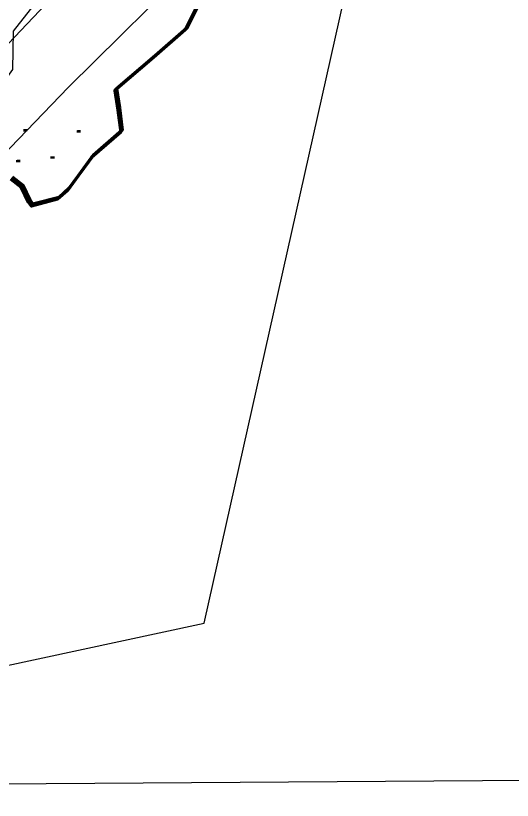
# Model space of a CAD drawing. Header units: millimetres. Extents: x 1378883 to 1389513, y 5662980 to 5673292.
# Drawn here: x 1382598 to 1383360, y 5663192 to 5664395 of the extents above; entities that cross this region are included whole.
import ezdxf

# ---------------------------------------------------------------- set-up
doc = ezdxf.new("R2010")
doc.units = ezdxf.units.MM
doc.layers.add('_5Інше', color=252, linetype='Continuous', lineweight=25)
for name, color, linetype in [('Dobavka', 7, 'Continuous'), ('вулиці', 7, 'Continuous'), ('КартаСкан', 252, 'Continuous'), ('межа по генплану', 7, 'Continuous')]:
    doc.layers.add(name, color=color, linetype=linetype)
picture_1 = doc.add_image_def('image1.tif', size_in_pixel=(29607, 29619))

# ---------------------------------------------------------------- blocks, each defined once
blk = doc.blocks.new('ТуріяПрибер')
at = {"layer": '_5Інше', "color": 160}
blk.add_lwpolyline([(46521.7, 24943), (46280, 23824), (46416, 23721), (46280, 23610), (46054, 23227), (46054, 22690), (45913, 22686), (45934, 22263), (45731, 22062), (44994, 21297), (44860, 21297), (44817.7, 21000), (45939.6, 21240.8), (46423, 23394)], dxfattribs=at)
blk = doc.blocks.new('ТуріяВодоох')
at = {"layer": '_5Інше', "color": 140}
blk.add_lwpolyline([(44778, 21356), (44913, 21361), (45648, 22121), (45744, 22222), (45830, 22654), (46055, 22874), (46058, 23098), (46020, 23098), (46080, 23883), (46004, 23899), (46170, 24618), (46310, 24573), (46331, 24654), (46450, 24620)], dxfattribs=at)

msp = doc.modelspace()

# ---------------------------------------------------------------- linework, layer by layer
at = {"layer": 'Dobavka', "color": 7}
msp.add_lwpolyline([(1382459.2, 5664243.5), (1382493.6, 5664278.8), (1382504.9, 5664287.4), (1382561.5, 5664268.3), (1382593.3, 5664312.8), (1382594.4, 5664371.7), (1382691.7, 5664495.9)], dxfattribs=at)
at = {"layer": 'Dobavka', "color": 7, "lineweight": 80}
for points in [[(1382612.2, 5664217.9), (1382612.2, 5664221.1)], [(1382613.5, 5664218.1), (1382613.5, 5664221.3)], [(1382694.1, 5664216.1), (1382694.1, 5664219.3)], [(1382695.4, 5664216.2), (1382695.4, 5664219.5)], [(1382601.3, 5664170.6), (1382601.3, 5664173.9)], [(1382602.6, 5664170.8), (1382602.6, 5664174.1)], [(1382654.1, 5664176.1), (1382654.1, 5664179.3)], [(1382655.4, 5664176.3), (1382655.4, 5664179.5)]]:
    msp.add_lwpolyline(points, dxfattribs=at)
at = {"layer": 'межа по генплану', "color": 5, "lineweight": 70}
msp.add_lwpolyline([(1382876.6, 5664409.8), (1382858.1, 5664373.4), (1382809.4, 5664331), (1382750.2, 5664280.5), (1382754.7, 5664251), (1382759.1, 5664216.7), (1382714.2, 5664177.9), (1382677.3, 5664127.3), (1382662.3, 5664113.9), (1382622, 5664103.3), (1382617.6, 5664109.5), (1382606.7, 5664132), (1382590.6, 5664144.7)], dxfattribs=at)
msp.add_lwpolyline([(1382876.6, 5664409.8), (1382858.1, 5664373.4), (1382809.4, 5664331), (1382750.2, 5664280.5), (1382754.7, 5664251), (1382759.1, 5664216.7), (1382714.2, 5664177.9), (1382677.3, 5664127.3), (1382662.3, 5664113.9), (1382622, 5664103.3), (1382617.6, 5664109.5), (1382606.7, 5664132), (1382590.6, 5664144.7)], dxfattribs=at)
at = {"layer": 'межа по генплану', "color": 3, "lineweight": 70}
msp.add_lwpolyline([(1382876.6, 5664409.8), (1382858.1, 5664373.4), (1382809.4, 5664331), (1382750.2, 5664280.5), (1382754.7, 5664251), (1382759.1, 5664216.7), (1382714.2, 5664177.9), (1382677.3, 5664127.3), (1382662.3, 5664113.9), (1382622, 5664103.3), (1382617.6, 5664109.5), (1382606.7, 5664132), (1382590.6, 5664144.7)], dxfattribs=at)
msp.add_lwpolyline([(1382876.6, 5664409.8), (1382858.1, 5664373.4), (1382809.4, 5664331), (1382750.2, 5664280.5), (1382754.7, 5664251), (1382759.1, 5664216.7), (1382714.2, 5664177.9), (1382677.3, 5664127.3), (1382662.3, 5664113.9), (1382622, 5664103.3), (1382617.6, 5664109.5), (1382606.7, 5664132), (1382590.6, 5664144.7)], dxfattribs=at)
msp.add_lwpolyline([(1382876.6, 5664409.8), (1382858.1, 5664373.4), (1382809.4, 5664331), (1382750.2, 5664280.5), (1382754.7, 5664251), (1382759.1, 5664216.7), (1382714.2, 5664177.9), (1382677.3, 5664127.3), (1382662.3, 5664113.9), (1382622, 5664103.3), (1382617.6, 5664109.5), (1382606.7, 5664132), (1382590.6, 5664144.7)], dxfattribs=at)
at = {"layer": 'межа по генплану', "color": 2, "lineweight": 70}
msp.add_lwpolyline([(1382876.6, 5664409.8), (1382858.1, 5664373.4), (1382809.4, 5664331), (1382750.2, 5664280.5), (1382754.7, 5664251), (1382759.1, 5664216.7), (1382714.2, 5664177.9), (1382677.3, 5664127.3), (1382662.3, 5664113.9), (1382622, 5664103.3), (1382617.6, 5664109.5), (1382606.7, 5664132), (1382590.6, 5664144.7)], dxfattribs=at)
at = {"layer": 'межа по генплану', "color": 1, "lineweight": 70}
msp.add_lwpolyline([(1382879, 5664412.6), (1382860.5, 5664376.2), (1382811.8, 5664333.8), (1382752.6, 5664283.3), (1382757.1, 5664253.8), (1382761.5, 5664219.5), (1382716.6, 5664180.7), (1382679.7, 5664130.1), (1382664.7, 5664116.7), (1382624.4, 5664106.1), (1382620, 5664112.3), (1382609.1, 5664134.8), (1382593, 5664147.5)], dxfattribs=at)

# ---------------------------------------------------------------- block references
at = {"layer": 'вулиці', "color": 7}
for name, p in [('ТуріяВодоох', (1336928.9, 5642221.4)), ('ТуріяПрибер', (1336947.4, 5642223.1))]:
    msp.add_blockref(name, p, dxfattribs=at)

# ---------------------------------------------------------------- pictures from other files: only their frames are drawn
at = {"layer": 'КартаСкан'}
image = msp.add_image(picture_1, insert=(1378952, 5663192.3), size_in_units=(10026.9, 10031), rotation=0.39543, dxfattribs=at)
image.dxf.flags = 15

doc.saveas('drawing.dxf')
